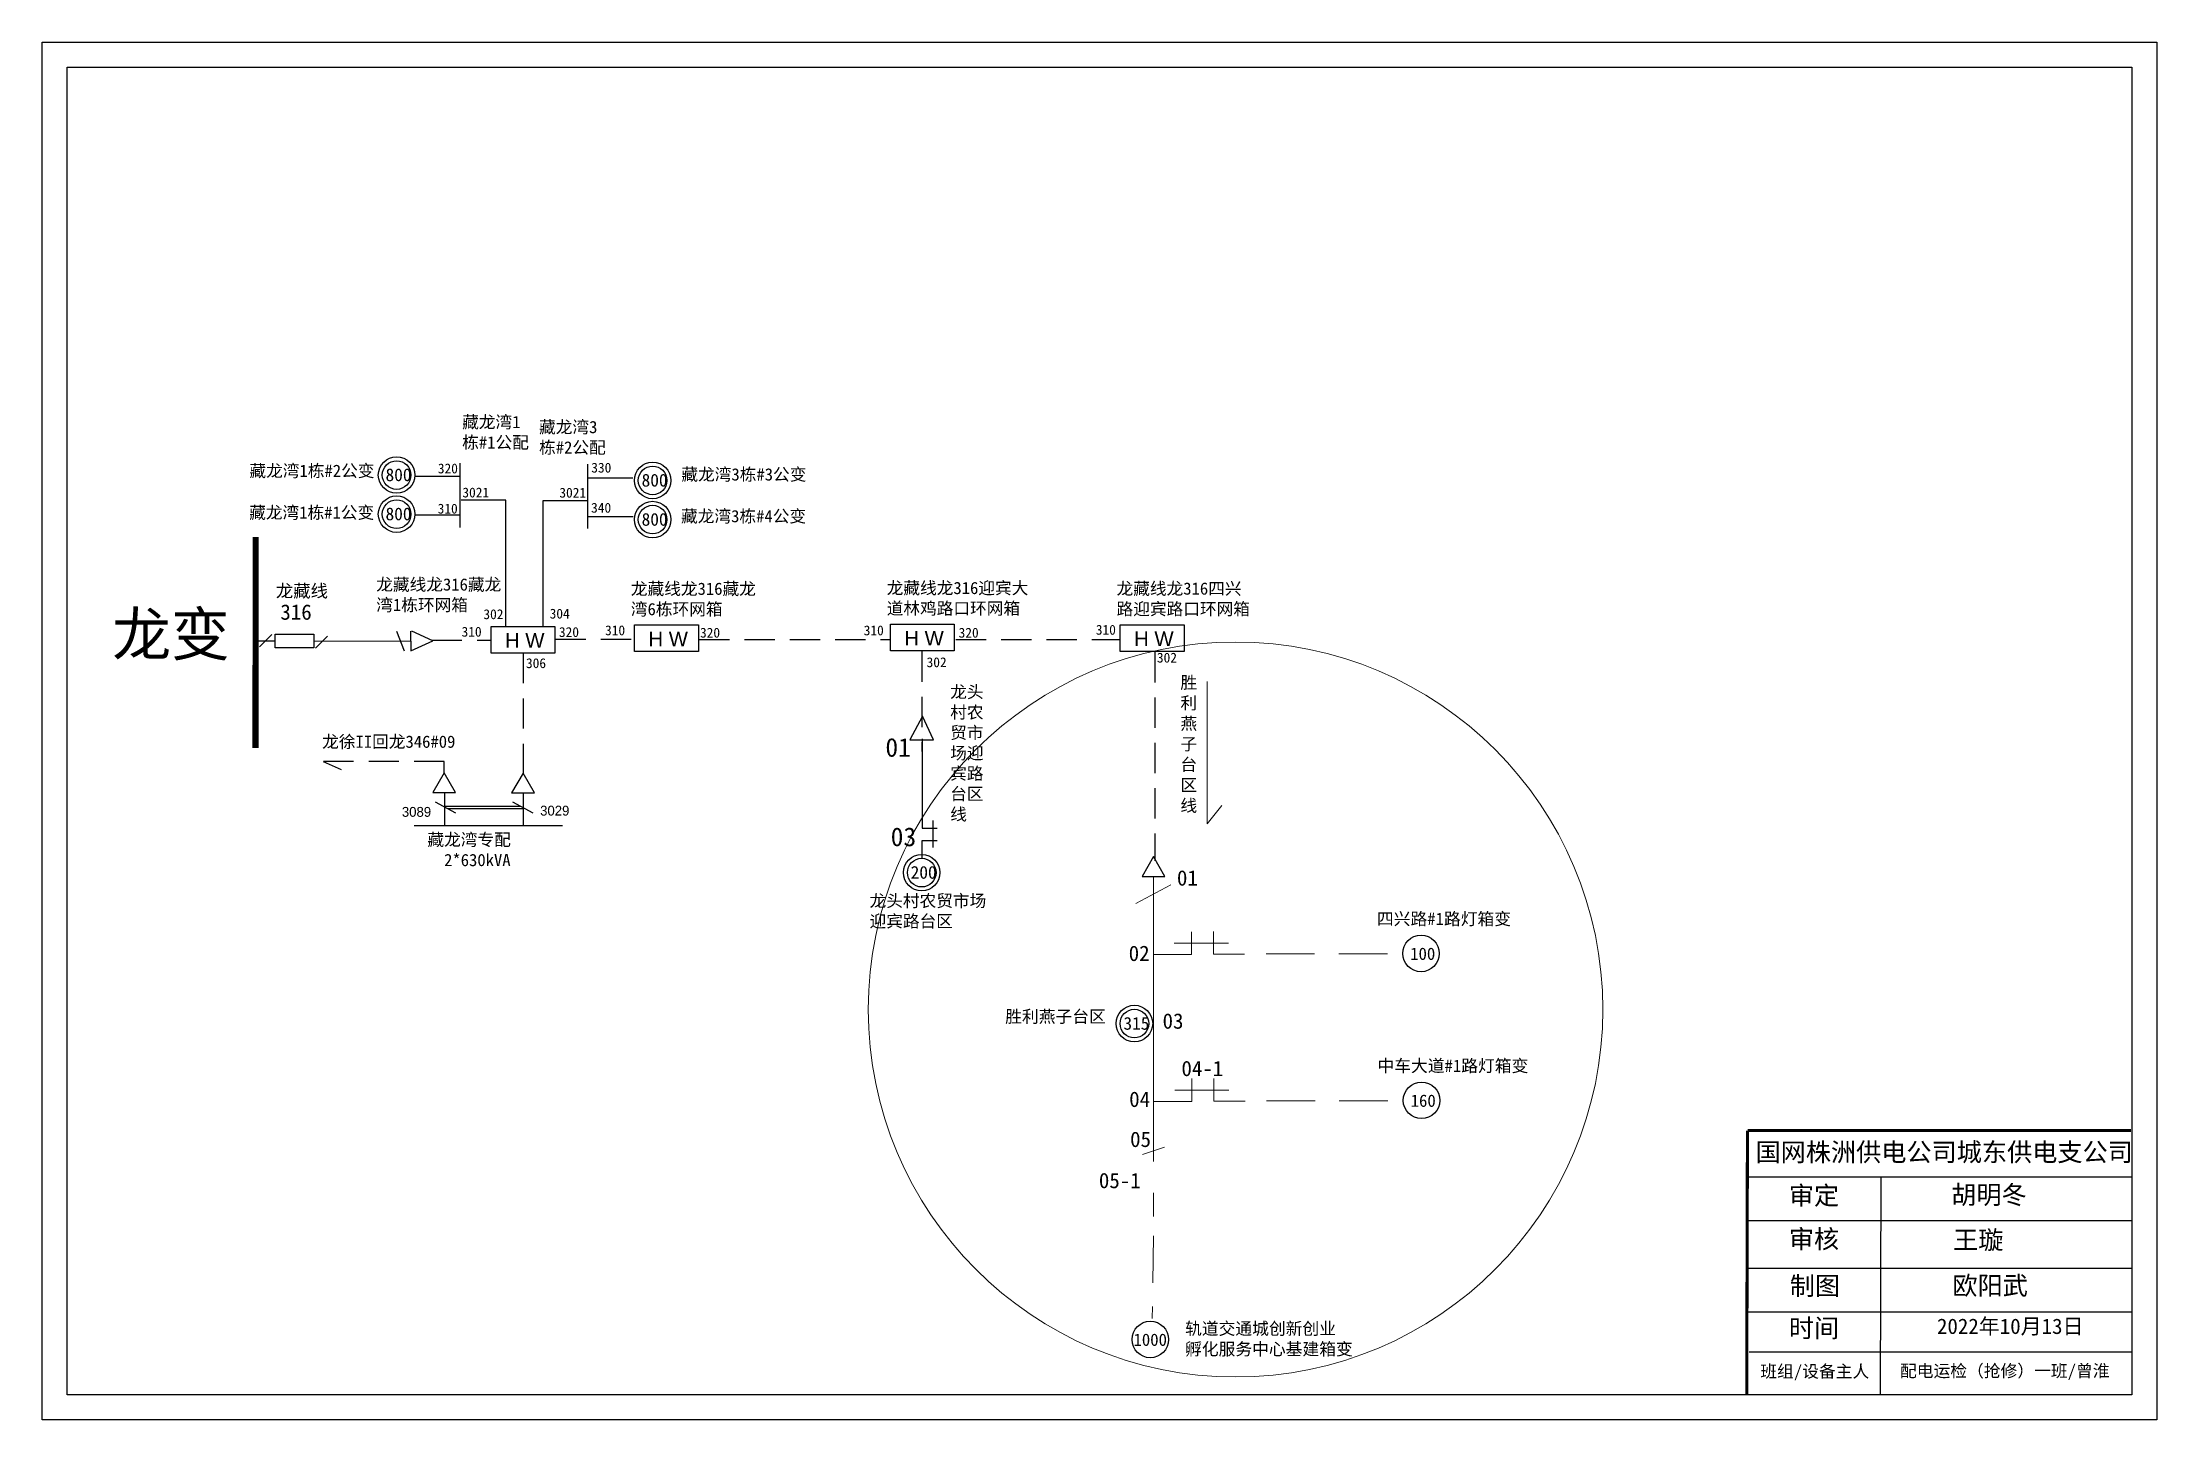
# Model space of a CAD drawing. Extents: x 45 to 389, y 42 to 266.
import ezdxf

# ---------------------------------------------------------------- set-up
doc = ezdxf.new("R2010")
doc.units = 0
doc.header["$LTSCALE"] = 0.774411
doc.linetypes.add('ACAD_ISO02W100', pattern=[15, 12, -3])
doc.linetypes.add('DASHED2', pattern=[9.525, 6.35, -3.175])
doc.layers.get('0').update_dxf_attribs({"linetype": 'CONTINUOUS'})
doc.styles.add('hztxt_txtstyle_0.00_0_0', font='', dxfattribs={"bigfont": 'hztxt.shx'})
doc.styles.add('hztxt_txtstyle_1.99_0_0', font='', dxfattribs={"height": 1.9941, "bigfont": 'hztxt.shx'})
doc.styles.add('SimSun_txtstyle_2.07_0_0', font='', dxfattribs={"height": 2.073375})
doc.styles.add('SimSun_txtstyle_3.00_0_0', font='', dxfattribs={"height": 3})
doc.styles.get("Standard").update_dxf_attribs({"font": '', "height": 2.5})
doc.styles.add('字体', font='', dxfattribs={"height": 2.5})
doc.styles.add('宋体_txtstyle_2.00_0_0', font='SIMSUN.TTC', dxfattribs={"height": 2})
doc.styles.add('宋体_txtstyle_2.50_0_0', font='SIMSUN.TTC', dxfattribs={"height": 2.5})
doc.styles.add('宋体_txtstyle_200.00_0_0200', font='SIMSUN.TTC', dxfattribs={"height": 200})
doc.styles.add('宋体_txtstyle_3.00_0_0', font='SIMSUN.TTC', dxfattribs={"height": 3})
doc.styles.get('hztxt_txtstyle_0.00_0_0').set_extended_font_data('hztxt')
doc.styles.get('hztxt_txtstyle_1.99_0_0').set_extended_font_data('hztxt')
doc.styles.get('SimSun_txtstyle_2.07_0_0').set_extended_font_data('SimSun')
doc.styles.get('SimSun_txtstyle_3.00_0_0').set_extended_font_data('SimSun')
doc.styles.get('Standard').set_extended_font_data('SimSun')
doc.styles.get('字体').set_extended_font_data('SimSun')

msp = doc.modelspace()

# ---------------------------------------------------------------- linework, layer by layer
at = {"linetype": 'Continuous'}
for p, q in [((45.37, 265.9), (389.35, 265.9)), ((45.37, 41.94), (45.37, 265.9)), ((389.35, 265.9), (389.35, 41.94)), ((82.71, 169.61), (80.72, 167.63)), ((91.78, 169.35), (89.8, 167.37)), ((104.3, 166.92), (103.05, 170.12)), ((105.27, 170.15), (105.31, 166.93)), ((105.31, 166.93), (108.9, 168.58)), ((108.9, 168.58), (105.47, 170.15)), ((322.8, 81.45), (385.17, 81.45)), ((344.45, 81.44), (344.38, 45.98)), ((322.8, 74.34), (385.17, 74.34)), ((322.8, 66.59), (385.17, 66.59)), ((322.8, 59.49), (385.17, 59.49)), ((323.05, 52.98), (385.42, 52.98)), ((389.35, 41.94), (45.37, 41.94))]:
    msp.add_line(p, q, dxfattribs=at)
at = {"color": 7, "linetype": 'Continuous'}
for p, q in [((113.36, 187), (113.36, 197.49)), ((134.13, 186.84), (134.13, 197.33)), ((113.32, 195.3), (106.05, 195.3)), ((141.44, 195.05), (134.16, 195.05)), ((120.78, 191.47), (113.49, 191.47)), ((120.78, 171), (120.78, 191.47)), ((126.83, 170.93), (126.83, 191.4)), ((134.13, 191.35), (126.83, 191.35)), ((113.38, 189.02), (105.99, 189.02)), ((141.5, 188.77), (134.1, 188.77)), ((188.52, 152.64), (188.52, 138.1)), ((188.52, 138.1), (190.94, 138.1)), ((190.23, 139.38), (190.23, 134.96)), ((188.52, 133.25), (188.52, 136.1)), ((188.52, 136.1), (190.94, 136.1))]:
    msp.add_line(p, q, dxfattribs=at)
at = {"linetype": 'DASHED2'}
for p, q in [((108.72, 168.68), (118.44, 168.68)), ((128.88, 168.85), (141.72, 168.85)), ((152.23, 168.82), (183.21, 168.82)), ((193.99, 168.82), (220.79, 168.82))]:
    msp.add_line(p, q, dxfattribs=at)
at = {"linetype": 'ACAD_ISO02W100'}
msp.add_line((83.31, 168.52), (80.22, 168.53), dxfattribs=at)
msp.add_line((105.32, 168.5), (89.51, 168.51))
at = {"color": 7, "linetype": 'DASHED2'}
for p, q in [((188.45, 166.83), (188.45, 150.59)), ((226.34, 166.74), (226.34, 132.83))]:
    msp.add_line(p, q, dxfattribs=at)
at = {"color": 7, "linetype": 'Continuous', "lineweight": 0, "ltscale": 0.820545}
for p, q in [((234.87, 161.97), (234.87, 138.82)), ((234.87, 138.82), (237.25, 141.78))]:
    msp.add_line(p, q, dxfattribs=at)
at = {"color": 7, "linetype": 'Continuous', "lineweight": 0, "ltscale": 2.184854}
for p, q in [((228.97, 128.92), (223.29, 125.87)), ((226.13, 130.24), (226.13, 83.91)), ((232.31, 117.56), (232.31, 121.29)), ((235.88, 117.61), (235.88, 121.33)), ((226.13, 117.56), (232.31, 117.56)), ((232.39, 93.67), (232.39, 97.4)), ((235.96, 93.72), (235.96, 97.44)), ((226.21, 93.67), (232.39, 93.67))]:
    msp.add_line(p, q, dxfattribs=at)
at = {"color": 7, "linetype": 'Continuous', "lineweight": 0, "ltscale": 1.87316}
for p, q in [((229.53, 119.4), (238.34, 119.4)), ((235.88, 117.61), (240.96, 117.61)), ((229.62, 95.51), (238.42, 95.51)), ((235.96, 93.72), (241.05, 93.72))]:
    msp.add_line(p, q, dxfattribs=at)
at = {"color": 7, "linetype": 'DASHED2', "lineweight": 0, "ltscale": 1.605933}
for p, q in [((244.45, 117.68), (266.3, 117.68)), ((244.53, 93.79), (266.38, 93.79))]:
    msp.add_line(p, q, dxfattribs=at)
at = {"color": 7, "linetype": 'DASHED2', "lineweight": 0, "ltscale": 0.764905}
msp.add_line((227.93, 86.26), (224.17, 85), dxfattribs=at)
at = {"color": 7, "linetype": 'DASHED2', "lineweight": 0, "ltscale": 1.821618}
msp.add_line((226.13, 78.81), (226.13, 74.99), dxfattribs=at)
at = {"color": 7, "linetype": 'DASHED2', "lineweight": 0, "ltscale": 1.561744}
msp.add_line((226.13, 71.85), (225.94, 58.41), dxfattribs=at)
at = {"linetype": 'Continuous'}
for points in [[(49.42, 261.86), (385.3, 261.86), (385.3, 45.98), (49.42, 45.98)], [(83.28, 169.66), (89.54, 169.66), (89.54, 167.43), (83.28, 167.43)], [(118.38, 170.92), (128.77, 170.92), (128.77, 166.6), (118.38, 166.6)], [(141.72, 171.16), (152.11, 171.16), (152.11, 166.83), (141.72, 166.83)], [(183.34, 171.28), (193.73, 171.28), (193.73, 166.95), (183.34, 166.95)], [(220.73, 171.18), (231.12, 171.18), (231.12, 166.85), (220.73, 166.85)]]:
    msp.add_lwpolyline(points, close=True, dxfattribs=at)
for points, const_width in [([(80.1, 185.49), (80.05, 151.15)], 1), ([(322.77, 88.95), (322.65, 45.98)], 0.5), ([(322.8, 88.95), (385.17, 88.95)], 0.5)]:
    msp.add_lwpolyline(points, dxfattribs=dict(at, const_width=const_width))
at = {"color": 7, "linetype": 'DASHED2'}
for points in [[(123.58, 166.6), (123.58, 147.05)], [(110.77, 147.06), (110.77, 148.96), (90.97, 148.96)]]:
    msp.add_lwpolyline(points, dxfattribs=at)
msp.add_lwpolyline([(186.52, 152.49), (190.35, 152.49), (188.56, 156.32), (186.52, 152.49)])
at = {"color": 7, "linetype": 'Continuous'}
for points in [[(91.07, 148.96), (93.97, 147.66)], [(109.31, 142.41), (112.61, 140.61)], [(110.82, 141.7), (123.21, 141.7)], [(110.83, 143.83), (110.83, 138.49)], [(111.28, 141.34), (123.61, 141.34)], [(121.87, 142.4), (125.17, 140.6)], [(123.58, 143.85), (123.58, 138.5)], [(130.02, 138.5), (105.85, 138.5)]]:
    msp.add_lwpolyline(points, dxfattribs=at)
for points in [[(110.75, 147.11), (108.9, 143.9), (112.6, 143.9)], [(123.58, 147.05), (121.73, 143.85), (125.43, 143.85)], [(226.13, 133.49), (224.28, 130.28), (227.98, 130.28)]]:
    msp.add_lwpolyline(points, close=True, dxfattribs=at)
at = {"color": 0, "linetype": 'Continuous'}
for centre, radius in [((103.01, 195.54), 2.97), ((103.01, 195.54), 2.33), ((144.66, 194.66), 2.97), ((144.66, 194.66), 2.33), ((103.01, 189.18), 2.97), ((103.01, 189.18), 2.33), ((144.66, 188.3), 2.97), ((144.66, 188.3), 2.33), ((188.44, 130.89), 2.97), ((188.44, 130.89), 2.33), ((269.67, 117.75), 2.97), ((223.04, 106.35), 2.97), ((223.04, 106.35), 2.33), ((269.75, 93.86), 2.97), ((225.62, 54.98), 2.97)]:
    msp.add_circle(centre, radius, dxfattribs=at)
at = {"color": 12, "linetype": 'Continuous', "lineweight": 0, "ltscale": 2.658565, "true_color": 0xc00000}
msp.add_circle((239.49, 108.64), 59.75, dxfattribs=at)

# ---------------------------------------------------------------- texts
at = {"attachment_point": 1}
for s, insert, char_height, width, style in [('{\\fSimSun|b0|i0|c134|p2;藏龙湾1栋#1公配}', (113.68, 205.16), 1.989, 11.579, 'hztxt_txtstyle_1.99_0_0'), ('{\\fSimSun|b0|i0|c134|p2;藏龙湾3栋#2公配}', (126.19, 204.34), 1.989, 11.579, 'hztxt_txtstyle_1.99_0_0'), ('{\\fSimSun|b0|i0|c134|p2;藏龙湾1栋#2公变}', (79.07, 197.23), 1.989, 21.7326, 'hztxt_txtstyle_1.99_0_0'), ('{\\fSimSun|b0|i0|c0|p2;3\\fSimSun|b0|i0|c134|p2;20}', (109.72, 197.41), 1.6, 4.1943, 'hztxt_txtstyle_0.00_0_0'), ('{\\fSimSun|b0|i0|c0|p2;3\\fSimSun|b0|i0|c134|p2;30}', (134.68, 197.54), 1.6, 4.1943, 'hztxt_txtstyle_0.00_0_0'), ('{\\fSimSun|b0|i0|c134|p2;藏龙湾3栋#3公变}', (149.34, 196.64), 1.989, 21.7326, 'hztxt_txtstyle_1.99_0_0'), ('{\\fSimSun|b0|i0|c0|p2;30\\fSimSun|b0|i0|c134|p2;21}', (113.71, 193.5), 1.6, 4.1943, 'hztxt_txtstyle_0.00_0_0'), ('{\\fSimSun|b0|i0|c0|p2;30\\fSimSun|b0|i0|c134|p2;21}', (129.49, 193.47), 1.6, 4.1943, 'hztxt_txtstyle_0.00_0_0'), ('{\\fSimSun|b0|i0|c134|p2;藏龙湾1栋#1公变}', (79.03, 190.44), 1.989, 21.7326, 'hztxt_txtstyle_1.99_0_0'), ('{\\fSimSun|b0|i0|c0|p2;3\\fSimSun|b0|i0|c134|p2;10}', (109.69, 190.88), 1.6, 4.1943, 'hztxt_txtstyle_0.00_0_0'), ('{\\fSimSun|b0|i0|c0|p2;3\\fSimSun|b0|i0|c134|p2;40}', (134.65, 191.02), 1.6, 4.1943, 'hztxt_txtstyle_0.00_0_0'), ('{\\fSimSun|b0|i0|c134|p2;藏龙湾3栋#4公变}', (149.29, 189.85), 1.989, 21.7326, 'hztxt_txtstyle_1.99_0_0'), ('{\\fSimSun|b0|i0|c134|p2;龙藏线龙316藏龙湾1栋环网箱}', (99.7, 178.74), 1.989, 21.0903, 'hztxt_txtstyle_1.99_0_0'), ('{\\fSimSun|b0|i0|c134|p2;龙藏线龙316藏龙湾6栋环网箱}', (141.12, 178.05), 1.989, 21.0903, 'hztxt_txtstyle_1.99_0_0'), ('{\\fSimSun|b0|i0|c134|p2;龙藏线龙316迎宾大道林鸡路口环网箱}', (182.74, 178.17), 1.989, 25.3827, 'hztxt_txtstyle_1.99_0_0'), ('{\\fSimSun|b0|i0|c134|p2;龙藏线龙316四兴路迎宾路口环网箱}', (220.13, 178.08), 1.989, 22.9782, 'hztxt_txtstyle_1.99_0_0'), ('{\\fSimSun|b0|i0|c0|p2;30\\fSimSun|b0|i0|c134|p2;2}', (117.13, 173.71), 1.6, 4.1943, 'hztxt_txtstyle_0.00_0_0'), ('{\\fSimSun|b0|i0|c0|p2;30\\fSimSun|b0|i0|c134|p2;4}', (127.91, 173.81), 1.6, 4.1943, 'hztxt_txtstyle_0.00_0_0'), ('{\\fSimSun|b0|i0|c0|p2;310}', (113.58, 170.86), 1.6, 4.1943, 'hztxt_txtstyle_0.00_0_0'), ('{\\fSimSun|b0|i0|c0|p2;320}', (129.42, 170.81), 1.6, 4.1943, 'hztxt_txtstyle_0.00_0_0'), ('{\\fSimSun|b0|i0|c0|p2;310}', (136.92, 171.09), 1.6, 4.1943, 'hztxt_txtstyle_0.00_0_0'), ('{\\fSimSun|b0|i0|c0|p2;320}', (152.37, 170.71), 1.6, 4.1943, 'hztxt_txtstyle_0.00_0_0'), ('{\\fSimSun|b0|i0|c0|p2;310}', (179, 171.08), 1.6, 4.1943, 'hztxt_txtstyle_0.00_0_0'), ('{\\fSimSun|b0|i0|c0|p2;320}', (194.44, 170.7), 1.6, 4.1943, 'hztxt_txtstyle_0.00_0_0'), ('{\\fSimSun|b0|i0|c0|p2;310}', (216.76, 171.18), 1.6, 4.1943, 'hztxt_txtstyle_0.00_0_0'), ('{\\fSimSun|b0|i0|c0|p2;306}', (124.06, 165.75), 1.6, 4.1943, 'hztxt_txtstyle_0.00_0_0'), ('{\\fSimSun|b0|i0|c0|p2;30\\fSimSun|b0|i0|c134|p2;2}', (189.23, 165.9), 1.6, 4.1943, 'hztxt_txtstyle_0.00_0_0'), ('{\\fSimSun|b0|i0|c0|p2;30\\fSimSun|b0|i0|c134|p2;2}', (226.7, 166.65), 1.6, 4.1943, 'hztxt_txtstyle_0.00_0_0'), ('{\\fSimSun|b0|i0|c134|p2;龙头村农贸市场迎宾路台区\\P线}', (193.07, 161.28), 1.989, 7.1137, 'hztxt_txtstyle_1.99_0_0'), ('{\\fSimSun|b0|i0|c134|p2;龙徐II回龙346#09}', (90.9, 153.18), 1.989, 26.2301, 'hztxt_txtstyle_1.99_0_0'), ('3089', (103.87, 141.57), 1.6, 4.1943, 'hztxt_txtstyle_0.00_0_0'), ('3029', (126.36, 141.77), 1.6, 4.1943, 'hztxt_txtstyle_0.00_0_0'), ('{\\fSimSun|b0|i0|c134|p2;藏龙湾专配 \\P  2*630kVA}', (108.03, 137.25), 1.989, 19.03, 'hztxt_txtstyle_1.99_0_0'), ('{\\fSimSun|b0|i0|c134|p2;龙头村农贸市场迎宾路台区}', (179.95, 127.31), 1.989, 21.0903, 'hztxt_txtstyle_1.99_0_0')]:
    msp.add_mtext(s, dxfattribs=dict(at, insert=insert, char_height=char_height, width=width, style=style))
at = {"color": 0, "linetype": 'Continuous', "attachment_point": 1}
for s, insert, char_height, width in [('800', (101.21, 196.62), 2.073, 4.6903), ('800', (142.87, 195.74), 2.073, 4.6903), ('800', (101.21, 190.26), 2.073, 4.6903), ('800', (142.87, 189.37), 2.073, 4.6903), ('316', (84.1, 174.51), 2.5, 5.6554), ('200', (186.64, 131.97), 2.073, 4.6903)]:
    msp.add_mtext(s, dxfattribs=dict(at, insert=insert, char_height=char_height, width=width))
at = {"color": 0, "linetype": 'Continuous', "insert": (83.36, 177.74), "char_height": 2.073, "width": 8.92, "attachment_point": 1, "style": '字体'}
msp.add_mtext('龙藏线', dxfattribs=at)
at = {"linetype": 'Continuous', "attachment_point": 1}
for s, insert, char_height, width, style in [('  龙变', (47.24, 173.17), 7, 38.179, '字体'), ('国网株洲供电公司城东供电支公司', (324.08, 86.95), 3, 82.0179, '字体'), ('审定', (329.5, 79.89), 3, 23.4615, '字体'), ('胡明冬', (355.92, 80.01), 3, 23.4615, 'SimSun_txtstyle_3.00_0_0'), ('审核', (329.5, 72.82), 3, 23.4615, '字体'), ('王璇', (356.23, 72.67), 3, 33.0539, '宋体_txtstyle_3.00_0_0'), ('制图', (329.66, 65.2), 3, 23.4615, '字体'), ('欧阳武', (356.11, 65.25), 3, 37.26, '宋体_txtstyle_3.00_0_0'), ('时间', (329.5, 58.32), 3, 23.4615, '字体'), ('2022年10月13日', (353.6, 58.38), 2.5, 28.056, '宋体_txtstyle_2.50_0_0')]:
    msp.add_mtext(s, dxfattribs=dict(at, insert=insert, char_height=char_height, width=width, style=style))
at = {"linetype": 'DASHED2', "char_height": 2.3678, "width": 7.8343, "attachment_point": 1, "style": 'hztxt_txtstyle_0.00_0_0'}
for insert in [(120.64, 169.85), (143.98, 170.08), (185.6, 170.2), (222.99, 170.1)]:
    msp.add_mtext('{\\fArial|b0|i0|c0|p32;H W}', dxfattribs=dict(at, insert=insert))
at = {"color": 7, "linetype": 'Continuous', "lineweight": 0, "ltscale": 2.658565, "insert": (230.52, 162.81), "char_height": 2, "attachment_point": 1, "style": '宋体_txtstyle_200.00_0_0200'}
msp.add_mtext('胜^M^J利^M^J燕^M^J子^M^J台^M^J区^M^J线', dxfattribs=at)
at = {"linetype": 'Continuous', "char_height": 3.053, "width": 6.907, "attachment_point": 1}
for s, insert in [('01', (182.53, 152.78)), ('03', (183.39, 138.24))]:
    msp.add_mtext(s, dxfattribs=dict(at, insert=insert))
at = {"color": 7, "linetype": 'DASHED2', "lineweight": 0, "ltscale": 1.376828, "attachment_point": 1}
for s, insert, char_height, style in [('01', (229.96, 131.28), 2.5, '宋体_txtstyle_2.50_0_0'), ('02', (222.11, 119.02), 2.5, '宋体_txtstyle_2.50_0_0'), ('胜利燕子台区', (202.02, 108.5), 2, '宋体_txtstyle_200.00_0_0200'), ('03', (227.62, 108.01), 2.5, '宋体_txtstyle_2.50_0_0'), ('04-1', (230.69, 100.3), 2.5, '宋体_txtstyle_2.50_0_0'), ('04', (222.19, 95.29), 2.5, '宋体_txtstyle_2.50_0_0'), ('05', (222.34, 88.78), 2.5, '宋体_txtstyle_2.50_0_0'), ('05-1', (217.26, 82.08), 2.5, '宋体_txtstyle_2.50_0_0')]:
    msp.add_mtext(s, dxfattribs=dict(at, insert=insert, char_height=char_height, style=style))
at = {"color": 7, "linetype": 'DASHED2', "lineweight": 0, "ltscale": 0.495658, "char_height": 2, "attachment_point": 1}
for s, insert, style in [('四兴路#1路灯箱变', (262.49, 124.38), '宋体_txtstyle_200.00_0_0200'), ('100', (267.9, 118.7), '宋体_txtstyle_200.00_0_0200'), ('中车大道#1路灯箱变', (262.58, 100.49), '宋体_txtstyle_2.00_0_0'), ('160', (267.98, 94.81), '宋体_txtstyle_2.00_0_0'), ('1000', (222.89, 55.94), '宋体_txtstyle_2.00_0_0')]:
    msp.add_mtext(s, dxfattribs=dict(at, insert=insert, style=style))
at = {"color": 7, "linetype": 'Continuous', "insert": (221.25, 107.42), "char_height": 2.073, "width": 4.6903, "attachment_point": 1, "style": 'SimSun_txtstyle_2.07_0_0'}
msp.add_mtext('315', dxfattribs=at)
at = {"color": 7, "linetype": 'DASHED2', "lineweight": 0, "ltscale": 1.913214, "insert": (231.28, 57.76), "char_height": 2, "attachment_point": 1, "style": '宋体_txtstyle_200.00_0_0200'}
msp.add_mtext('轨道交通城创新创业^M^J孵化服务中心基建箱变', dxfattribs=at)
at = {"color": 7, "linetype": 'Continuous', "lineweight": 0, "ltscale": 0.612121, "char_height": 2, "attachment_point": 1, "style": '宋体_txtstyle_200.00_0_0200'}
for s, insert in [('班组/设备主人', (324.86, 50.8)), ('配电运检（抢修）一班/曾淮', (347.58, 50.88))]:
    msp.add_mtext(s, dxfattribs=dict(at, insert=insert))

doc.saveas('drawing.dxf')
